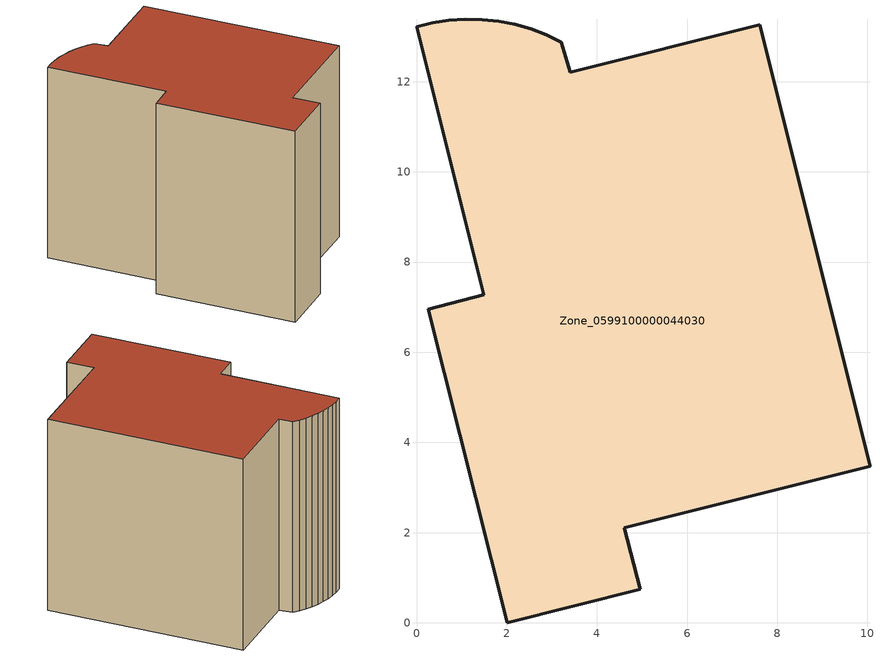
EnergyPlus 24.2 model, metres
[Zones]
Zone_0599100000044030
 floor ground (C_G): 4.61,2.1 4.96,0.74 2.01,0 0.26,6.95 1.49,7.28 0,13.22 0.36,13.31 0.72,13.36 1.09,13.39 1.45,13.38 1.82,13.34 2.18,13.27 2.54,13.17 2.88,13.04 3.21,12.88 3.41,12.21 7.61,13.26 10.06,3.47 z0
 wall outside (C_F): 2.88,13.04 2.54,13.17 2.18,13.27 1.82,13.34 1.45,13.38 1.09,13.39 0.72,13.36 0.36,13.31 0,13.22 1.49,7.28 0.26,6.95 2.01,0 4.96,0.74 4.61,2.1 10.06,3.47 7.61,13.26 3.41,12.21 3.21,12.88 2.88,13.04 z0:10.3
 roof outside (C_R): 10.06,3.47 7.61,13.26 3.41,12.21 3.21,12.88 2.88,13.04 2.54,13.17 2.18,13.27 1.82,13.34 1.45,13.38 1.09,13.39 0.72,13.36 0.36,13.31 0,13.22 1.49,7.28 0.26,6.95 2.01,0 4.96,0.74 4.61,2.1 z10.3
[BUILDING]
Pand.0599100000044030: North Axis=0; Terrain=City; Loads Convergence Tolerance Value=0.04; Temperature Convergence Tolerance Value=0.4; Solar Distribution=FullExterior; Maximum Number of Warmup Days=25; Minimum Number of Warmup Days=1
[Site:Location]
Rotterdam.The.Hague.AP_ZH_NLD Design_Conditions: Latitude=51.96; Longitude=4.45; Time Zone=1; Elevation=-4.5
[SITE:GROUNDTEMPERATURE:BUILDINGSURFACE]
18, 18, 18, 18, 18, 18, 18, 18, 18, 18, 18, 18
[MATERIAL] Thermal Absorptance=0.9; Solar Absorptance=0.7; Visible Absorptance=0.7
Name | Roughness | Thickness | Conductivity | Density | Specific Heat
G.TC.1992-2005 | MediumSmooth | 0.15 | 0.06 | 540 | 1210
F.TC.1992-2005 | Rough | 0.3 | 0.12 | 1920 | 840
R.TC.1992-2005 | MediumRough | 0.2 | 0.08 | 1500 | 1000
[CONSTRUCTION]
C_G: G.TC.1992-2005
C_F: F.TC.1992-2005
C_R: R.TC.1992-2005
[ZONE]
Zone_0599100000044030: Type=1; Multiplier=1; Ceiling Height=Autocalculate; Volume=Autocalculate; Floor Area=autocalculate; Part of Total Floor Area=Yes
[ZONEINFILTRATION:DESIGNFLOWRATE]
Infil_Zone_0599100000044030: Zone or ZoneList or Space or SpaceList=Zone_0599100000044030; Schedule=AlwaysOn; Design Flow Rate Calculation Method=Flow/Area; Flow Rate per Floor Area=0.0015; Constant Term Coefficient=1; Temperature Term Coefficient=0; Velocity Term Coefficient=0; Velocity Squared Term Coefficient=0
[HVACTEMPLATE:ZONE:IDEALLOADSAIRSYSTEM]
Zone_0599100000044030: Maximum Heating Supply Air Temperature=50; Minimum Cooling Supply Air Temperature=13; Maximum Heating Supply Air Humidity Ratio=0.0156; Minimum Cooling Supply Air Humidity Ratio=0.0077; Heating Limit=NoLimit; Cooling Limit=NoLimit; Dehumidification Control Type=ConstantSensibleHeatRatio; Cooling Sensible Heat Ratio=0.7; Dehumidification Setpoint=60; Humidification Control Type=None; Humidification Setpoint=30; Outdoor Air Method=None; Outdoor Air Flow Rate per Person=0.00944; Outdoor Air Flow Rate per Zone Floor Area=0; Outdoor Air Flow Rate per Zone=0; Demand Controlled Ventilation Type=None; Outdoor Air Economizer Type=NoEconomizer; Heat Recovery Type=None; Sensible Heat Recovery Effectiveness=0.7; Latent Heat Recovery Effectiveness=0.65
[ZONECONTROL:THERMOSTAT]
ThermostatControl_Zone_0599100000044030: Zone or ZoneList=Zone_0599100000044030; Control Type Schedule=DualSetpointControlType; Control 1=Thermostat_Zone_0599100000044030; Temperature Difference Between Cutout And Setpoint=0
[THERMOSTATSETPOINT:DUALSETPOINT]
Thermostat_Zone_0599100000044030: Heating Setpoint Temperature Schedule=HeatingSetpoint_Zone_0599100000044030; Cooling Setpoint Temperature Schedule=CoolingSetpoint_Zone_0599100000044030
[SCHEDULE:COMPACT]
HeatingSetpoint_Zone_0599100000044030: Through: 12/31, For: AllDays, Until: 24:00, 21
CoolingSetpoint_Zone_0599100000044030: Through: 12/31, For: AllDays, Until: 24:00, 24
DualSetpointControlType: Through: 12/31, For: AllDays, Until: 24:00, 4
AlwaysOn: Through: 12/31, For: AllDays, Until: 24:00, 1
